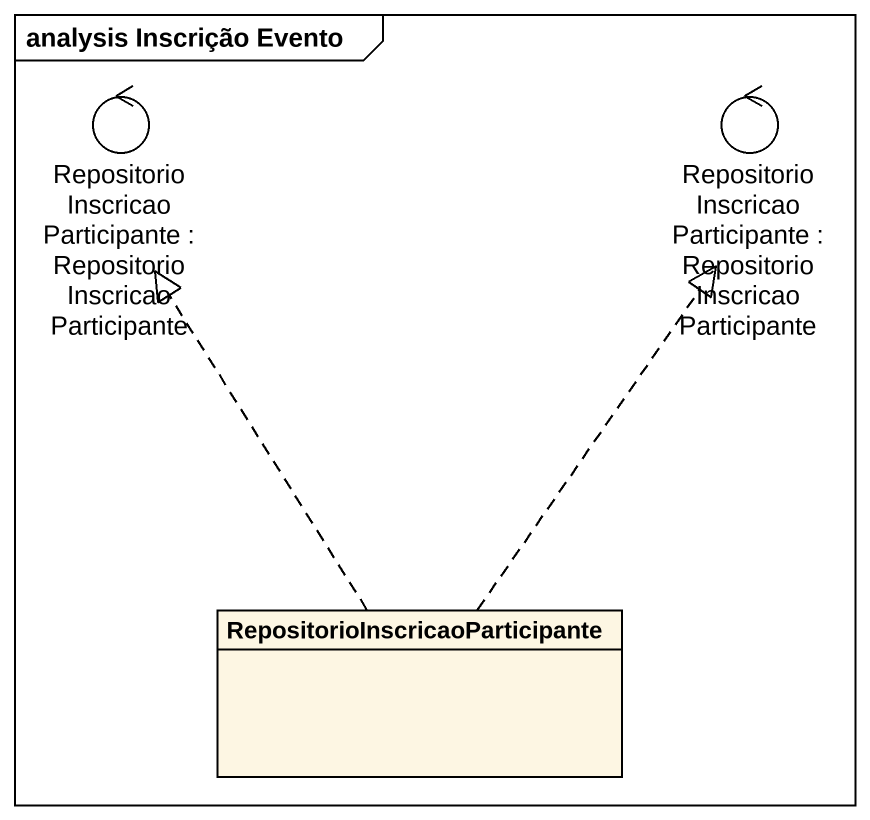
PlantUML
@startuml
mainframe analysis Inscrição Evento
allowmixing
hide circle
hide empty members
control "RepositorioInscricaoParticipante : RepositorioInscricaoParticipante" as RepositorioInscricaoParticip
control "RepositorioInscricaoParticipante : RepositorioInscricaoParticipante" as RepositorioInscricaoParticip_2
class "RepositorioInscricaoParticipante" as RepositorioInscricaoParticip_3
RepositorioInscricaoParticip_3 .up.|> RepositorioInscricaoParticip
RepositorioInscricaoParticip_3 .up.|> RepositorioInscricaoParticip_2
@enduml
